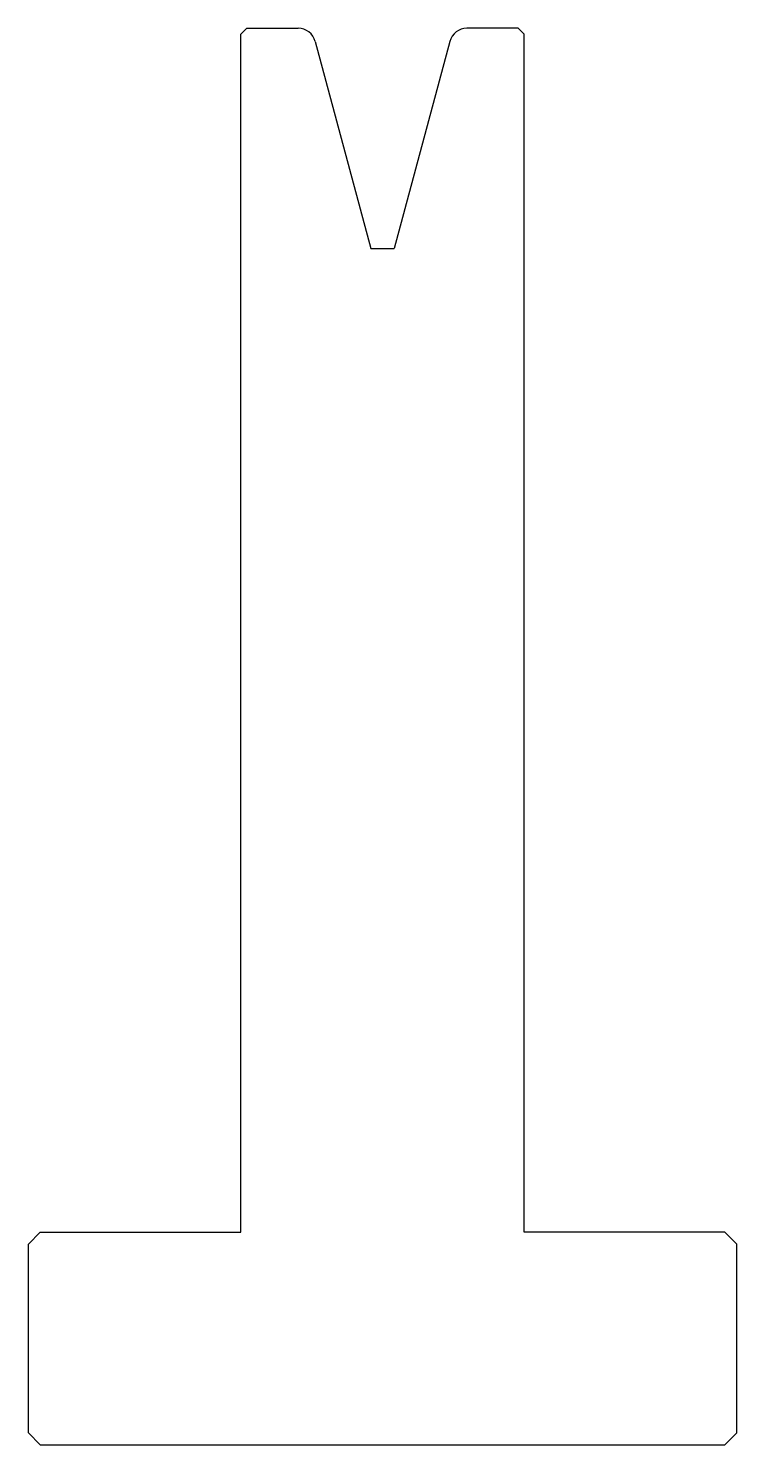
# Model space of a CAD drawing. Header units: millimetres. Extents: x 1654 to 1714, y 842 to 962.
import ezdxf

# ---------------------------------------------------------------- set-up
doc = ezdxf.new("R2010")
doc.units = ezdxf.units.MM
doc.layers.add('Default', color=7, linetype='Continuous')

msp = doc.modelspace()

# ---------------------------------------------------------------- linework, layer by layer
at = {"layer": 'Default'}
for p, q in [((1671.76, 961), (1672.26, 961.5)), ((1672.26, 961.5), (1676.61, 961.5)), ((1695.26, 961.5), (1690.91, 961.5)), ((1695.26, 961.5), (1695.76, 961)), ((1671.76, 859.5), (1671.76, 961)), ((1678.06, 960.39), (1682.76, 942.84)), ((1689.46, 960.39), (1684.76, 942.84)), ((1695.76, 859.5), (1695.76, 961)), ((1682.76, 942.84), (1684.76, 942.84)), ((1654.76, 859.5), (1653.76, 858.5)), ((1654.76, 859.5), (1671.76, 859.5)), ((1712.76, 859.5), (1695.76, 859.5)), ((1713.76, 858.5), (1712.76, 859.5)), ((1653.76, 842.5), (1653.76, 858.5)), ((1713.76, 842.5), (1713.76, 858.5)), ((1653.76, 842.5), (1654.76, 841.5)), ((1712.76, 841.5), (1713.76, 842.5)), ((1654.76, 841.5), (1712.76, 841.5))]:
    msp.add_line(p, q, dxfattribs=at)
for centre, start, end in [((1676.61, 960), 15, 90), ((1690.91, 960), 90, 165)]:
    msp.add_arc(centre, 1.5, start, end, dxfattribs=at)

doc.saveas('drawing.dxf')
